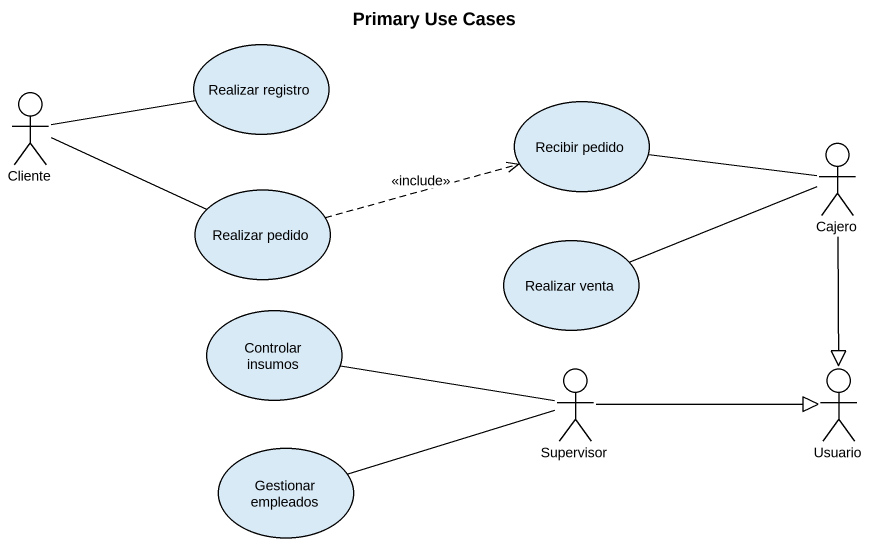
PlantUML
@startuml
title Primary Use Cases
usecase "Realizar registro" as Realizar_registro
actor Cliente
usecase "Recibir pedido" as Recibir_pedido
actor Cajero
usecase "Realizar pedido" as Realizar_pedido
usecase "Realizar venta" as Realizar_venta
usecase "Controlar insumos" as Controlar_insumos
actor Supervisor
actor Usuario
usecase "Gestionar empleados" as Gestionar_empleados
Cliente -right- Realizar_registro
Cliente -right- Realizar_pedido
Cajero -left- Recibir_pedido
Cajero -left- Realizar_venta
Cajero --|> Usuario
Realizar_pedido .right.> Recibir_pedido : <<include>>
Supervisor -left- Controlar_insumos
Supervisor -right-|> Usuario
Supervisor -left- Gestionar_empleados
@enduml
